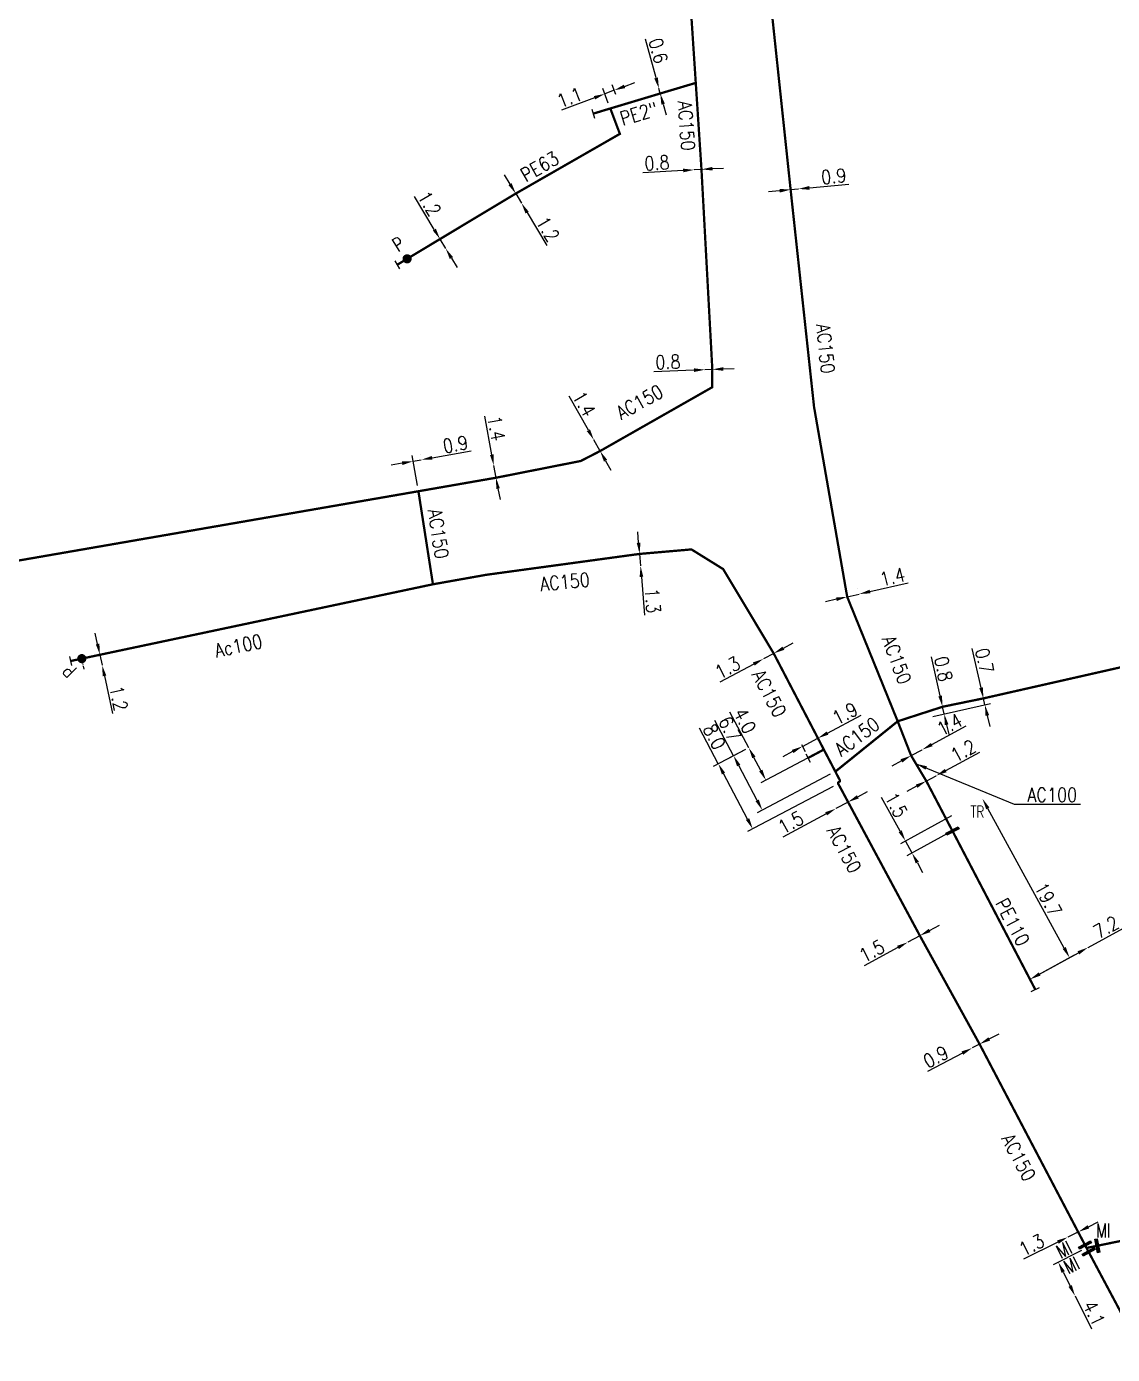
# Model space of a CAD drawing. Header units: millimetres. Extents: x 101000 to 102000, y 121011 to 122007.
# Drawn here: x 101164.7 to 101282.8, y 121727.9 to 121872.2 of the extents above; entities that cross this region are included whole.
import ezdxf
from ezdxf.enums import TextEntityAlignment as Align

# ---------------------------------------------------------------- set-up
doc = ezdxf.new("R2010")
doc.units = ezdxf.units.MM
doc.header["$PDMODE"] = 34
for name, pattern in [('CENTER', [50.8, 31.75, -6.35, 6.35, -6.35]), ('L_25_AP', [2000, 1000, 1000]), ('L_25_PE', [2000, 1000, 1000])]:
    doc.linetypes.add(name, pattern=pattern)
doc.layers.get('0').update_dxf_attribs({"linetype": 'CONTINUOUS'})
doc.layers.get('Defpoints').update_dxf_attribs({"linetype": 'CONTINUOUS'})
for name, color, linetype in [('L_150', 1, 'CONTINUOUS'), ('L_300', 7, 'CONTINUOUS'), ('L_340', 7, 'CONTINUOUS')]:
    doc.layers.add(name, color=color, linetype=linetype)
doc.styles.add('G_ROMANS', font='ROMANS.SHX', dxfattribs={"width": 0.75})
doc.styles.get("Standard").update_dxf_attribs({"font": 'romans.shx', "width": 0.85})
doc.dimstyles.get("Standard").update_dxf_attribs({"dimtxt": 1.5, "dimasz": 1.2, "dimexe": 0.625, "dimexo": 0.625, "dimgap": 0.25, "dimtad": 1, "dimdec": 1, "dimzin": 0, "dimdsep": 46, "dimtxsty": 'Standard', "dimcen": -0.5, "dimadec": 0, "dimazin": 0, "dimtfac": 1, "dimtdec": 1, "dimtmove": 0, "dimatfit": 3, "dimfxl": 0, "dimtolj": 1, "dimtzin": 0, "dimarcsym": 0})

# ---------------------------------------------------------------- blocks, each defined once
blk = doc.blocks.new('*D318')
at = {"layer": 'Defpoints', "color": 0, "linetype": 'Continuous', "transparency": 16777216}
for p in [(101247.79, 121854.5), (101248.64, 121854.58), (101248.64, 121854.58)]:
    blk.add_point(p, dxfattribs=at)
at = {"layer": 'L_150', "color": 0, "linetype": 'Continuous', "lineweight": -2, "transparency": 16777216}
for p, q in [((101246.6, 121854.38), (101245.4, 121854.27)), ((101247.79, 121854.5), (101248.64, 121854.58)), ((101249.83, 121854.69), (101254.12, 121855.1))]:
    blk.add_line(p, q, dxfattribs=at)
at = {"layer": 'L_150', "color": 0, "linetype": 'Continuous', "transparency": 16777216}
for points in [[(101246.58, 121854.58), (101246.62, 121854.18), (101247.79, 121854.5)], [(101249.81, 121854.89), (101249.85, 121854.49), (101248.64, 121854.58)]]:
    blk.add_solid(points, dxfattribs=at)
at = {"layer": 'L_150', "color": 0, "linetype": 'Continuous', "transparency": 16777216, "insert": (101252.48, 121855.95), "char_height": 1.5, "attachment_point": 5, "rotation": 5.5003}
blk.add_mtext('\\A1;0.9', dxfattribs=at)
blk = doc.blocks.new('*D319')
at = {"layer": 'Defpoints', "color": 0, "linetype": 'Continuous', "transparency": 16777216}
for p in [(101253.94, 121810.25), (101255.25, 121810.55), (101255.25, 121810.55)]:
    blk.add_point(p, dxfattribs=at)
at = {"layer": 'L_150', "color": 0, "linetype": 'Continuous', "lineweight": -2, "transparency": 16777216}
for p, q in [((101253.8, 121810.86), (101253.8, 121810.86)), ((101255.11, 121811.16), (101255.11, 121811.16)), ((101256.42, 121810.82), (101260.56, 121811.78)), ((101252.77, 121809.98), (101251.6, 121809.71)), ((101253.94, 121810.25), (101255.25, 121810.55))]:
    blk.add_line(p, q, dxfattribs=at)
at = {"layer": 'L_150', "color": 0, "linetype": 'Continuous', "transparency": 16777216}
for points in [[(101256.38, 121811.02), (101256.47, 121810.63), (101255.25, 121810.55)], [(101252.72, 121810.17), (101252.81, 121809.79), (101253.94, 121810.25)]]:
    blk.add_solid(points, dxfattribs=at)
at = {"layer": 'L_150', "color": 0, "linetype": 'Continuous', "transparency": 16777216, "insert": (101258.85, 121812.41), "char_height": 1.5, "attachment_point": 5, "rotation": 13.0195}
blk.add_mtext('\\A1;1.4', dxfattribs=at)
blk = doc.blocks.new('*D320')
at = {"layer": 'Defpoints', "color": 0, "linetype": 'Continuous', "transparency": 16777216}
for p in [(101262.08, 121793.63), (101262.08, 121793.63), (101260.89, 121792.99)]:
    blk.add_point(p, dxfattribs=at)
at = {"layer": 'L_150', "color": 0, "linetype": 'Continuous', "lineweight": -2, "transparency": 16777216}
for p, q in [((101263.14, 121794.2), (101266.88, 121796.21)), ((101260.89, 121792.99), (101262.08, 121793.63)), ((101259.84, 121792.42), (101258.78, 121791.85))]:
    blk.add_line(p, q, dxfattribs=at)
at = {"layer": 'L_150', "color": 0, "linetype": 'Continuous', "transparency": 16777216}
for points in [[(101263.05, 121794.37), (101263.23, 121794.02), (101262.08, 121793.63)], [(101259.74, 121792.6), (101259.93, 121792.24), (101260.89, 121792.99)]]:
    blk.add_solid(points, dxfattribs=at)
at = {"layer": 'L_150', "color": 0, "linetype": 'Continuous', "transparency": 16777216, "insert": (101265.07, 121796.37), "char_height": 1.5, "attachment_point": 5, "rotation": 28.2313}
blk.add_mtext('\\A1;1.4', dxfattribs=at)
blk = doc.blocks.new('*D322')
at = {"layer": 'Defpoints', "color": 0, "linetype": 'Continuous', "transparency": 16777216}
for p in [(101238.48, 121834.93), (101238.48, 121834.93), (101239.28, 121834.96)]:
    blk.add_point(p, dxfattribs=at)
at = {"layer": 'L_150', "color": 0, "linetype": 'Continuous', "lineweight": -2, "transparency": 16777216}
for p, q in [((101238.45, 121835.55), (101238.45, 121835.55)), ((101239.25, 121835.59), (101239.25, 121835.59)), ((101237.28, 121834.88), (101232.91, 121834.7)), ((101239.28, 121834.96), (101238.48, 121834.93)), ((101240.47, 121835.01), (101241.67, 121835.06))]:
    blk.add_line(p, q, dxfattribs=at)
at = {"layer": 'L_150', "color": 0, "linetype": 'Continuous', "transparency": 16777216}
for points in [[(101237.27, 121835.08), (101237.28, 121834.68), (101238.48, 121834.93)], [(101240.47, 121835.21), (101240.48, 121834.81), (101239.28, 121834.96)]]:
    blk.add_solid(points, dxfattribs=at)
at = {"layer": 'L_150', "color": 0, "linetype": 'Continuous', "transparency": 16777216, "insert": (101234.45, 121835.77), "char_height": 1.5, "attachment_point": 5, "rotation": 2.3123}
blk.add_mtext('\\A1;0.8', dxfattribs=at)
blk = doc.blocks.new('*D323')
at = {"layer": 'Defpoints', "color": 0, "linetype": 'Continuous', "transparency": 16777216}
for p in [(101245.95, 121804.1), (101244.85, 121803.51), (101244.85, 121803.51)]:
    blk.add_point(p, dxfattribs=at)
at = {"layer": 'L_150', "color": 0, "linetype": 'Continuous', "lineweight": -2, "transparency": 16777216}
for p, q in [((101247.01, 121804.66), (101248.06, 121805.23)), ((101245.95, 121804.1), (101244.85, 121803.51)), ((101243.79, 121802.94), (101240.09, 121800.97))]:
    blk.add_line(p, q, dxfattribs=at)
at = {"layer": 'L_150', "color": 0, "linetype": 'Continuous', "transparency": 16777216}
for points in [[(101246.91, 121804.84), (101247.1, 121804.49), (101245.95, 121804.1)], [(101243.69, 121803.12), (101243.88, 121802.77), (101244.85, 121803.51)]]:
    blk.add_solid(points, dxfattribs=at)
at = {"layer": 'L_150', "color": 0, "linetype": 'Continuous', "transparency": 16777216, "insert": (101240.94, 121802.55), "char_height": 1.5, "attachment_point": 5, "rotation": 28.1522}
blk.add_mtext('\\A1;1.3', dxfattribs=at)
blk = doc.blocks.new('*D324')
at = {"layer": 'Defpoints', "color": 0, "linetype": 'Continuous', "transparency": 16777216}
for p in [(101231.37, 121814.91), (101231.48, 121813.62), (101231.48, 121813.62)]:
    blk.add_point(p, dxfattribs=at)
at = {"layer": 'L_150', "color": 0, "linetype": 'Continuous', "lineweight": -2, "transparency": 16777216}
for p, q in [((101231.27, 121816.11), (101231.17, 121817.31)), ((101231.37, 121814.91), (101231.48, 121813.62)), ((101231.58, 121812.42), (101231.92, 121808.25))]:
    blk.add_line(p, q, dxfattribs=at)
at = {"layer": 'L_150', "color": 0, "linetype": 'Continuous', "transparency": 16777216}
for points in [[(101231.47, 121816.13), (101231.07, 121816.09), (101231.37, 121814.91)], [(101231.77, 121812.44), (101231.38, 121812.41), (101231.48, 121813.62)]]:
    blk.add_solid(points, dxfattribs=at)
at = {"layer": 'L_150', "color": 0, "linetype": 'Continuous', "transparency": 16777216, "insert": (101232.8, 121809.82), "char_height": 1.5, "attachment_point": 5, "rotation": 274.7579}
blk.add_mtext('\\A1;1.3', dxfattribs=at)
blk = doc.blocks.new('*D325')
at = {"layer": 'Defpoints', "color": 0, "linetype": 'Continuous', "transparency": 16777216}
for p in [(101215.52, 121824.51), (101215.52, 121824.51), (101215.77, 121823.19)]:
    blk.add_point(p, dxfattribs=at)
at = {"layer": 'L_150', "color": 0, "linetype": 'Continuous', "lineweight": -2, "transparency": 16777216}
for p, q in [((101215.31, 121825.69), (101214.54, 121829.87)), ((101215.77, 121823.19), (101215.52, 121824.51)), ((101215.98, 121822.01), (101216.2, 121820.83))]:
    blk.add_line(p, q, dxfattribs=at)
at = {"layer": 'L_150', "color": 0, "linetype": 'Continuous', "transparency": 16777216}
for points in [[(101215.5, 121825.73), (101215.11, 121825.66), (101215.52, 121824.51)], [(101216.18, 121822.04), (101215.79, 121821.97), (101215.77, 121823.19)]]:
    blk.add_solid(points, dxfattribs=at)
at = {"layer": 'L_150', "color": 0, "linetype": 'Continuous', "transparency": 16777216, "insert": (101215.8, 121828.56), "char_height": 1.5, "attachment_point": 5, "rotation": 280.4162}
blk.add_mtext('\\A1;1.4', dxfattribs=at)
blk = doc.blocks.new('*D326')
at = {"layer": 'Defpoints', "color": 0, "linetype": 'Continuous', "transparency": 16777216}
for p in [(101217.91, 121854.07), (101218.53, 121853.04), (101218.53, 121853.04)]:
    blk.add_point(p, dxfattribs=at)
at = {"layer": 'L_150', "color": 0, "linetype": 'Continuous', "lineweight": -2, "transparency": 16777216}
for p, q in [((101217.29, 121855.1), (101216.67, 121856.12)), ((101217.91, 121854.07), (101218.53, 121853.04)), ((101219.14, 121852.01), (101221.3, 121848.42))]:
    blk.add_line(p, q, dxfattribs=at)
at = {"layer": 'L_150', "color": 0, "linetype": 'Continuous', "transparency": 16777216}
for points in [[(101217.46, 121855.2), (101217.12, 121854.99), (101217.91, 121854.07)], [(101219.32, 121852.11), (101218.97, 121851.91), (101218.53, 121853.04)]]:
    blk.add_solid(points, dxfattribs=at)
at = {"layer": 'L_150', "color": 0, "linetype": 'Continuous', "transparency": 16777216, "insert": (101221.39, 121850.21), "char_height": 1.5, "attachment_point": 5, "rotation": 300.986}
blk.add_mtext('\\A1;1.2', dxfattribs=at)
blk = doc.blocks.new('*D327')
at = {"layer": 'Defpoints', "color": 0, "linetype": 'Continuous', "transparency": 16777216}
for p in [(101209.68, 121849.13), (101210.3, 121848.1), (101210.3, 121848.1)]:
    blk.add_point(p, dxfattribs=at)
at = {"layer": 'L_150', "color": 0, "linetype": 'Continuous', "lineweight": -2, "transparency": 16777216}
for p, q in [((101209.06, 121850.15), (101206.91, 121853.75)), ((101210.3, 121848.1), (101209.68, 121849.13)), ((101210.92, 121847.07), (101211.53, 121846.04))]:
    blk.add_line(p, q, dxfattribs=at)
at = {"layer": 'L_150', "color": 0, "linetype": 'Continuous', "transparency": 16777216}
for points in [[(101209.23, 121850.26), (101208.89, 121850.05), (101209.68, 121849.13)], [(101211.09, 121847.17), (101210.74, 121846.96), (101210.3, 121848.1)]]:
    blk.add_solid(points, dxfattribs=at)
at = {"layer": 'L_150', "color": 0, "linetype": 'Continuous', "transparency": 16777216, "insert": (101208.53, 121852.98), "char_height": 1.5, "attachment_point": 5, "rotation": 300.9815}
blk.add_mtext('\\A1;1.2', dxfattribs=at)
blk = doc.blocks.new('L_340_07')
at = {"color": 0, "linetype": 'Continuous', "const_width": 0.25, "flags": 128}
blk.add_lwpolyline([(0, 0), (1.25, 0)], dxfattribs=at)
at = {"color": 0, "linetype": 'Continuous', "flags": 128}
blk.add_lwpolyline([(1.25, -0.5), (1.25, 0.5)], dxfattribs=at)
at = {"color": 0, "linetype": 'Continuous', "style": 'G_ROMANS', "width": 0.75, "flags": 3}
for tag, p in [('DEF_LEG', (0.72, -3.47)), ('DEF_COUP', (0.72, -5.97)), ('DEF_TYPE', (0.72, -8.47))]:
    blk.add_attdef(tag, text='', height=1.2, dxfattribs=at).set_placement(p, align=Align.MIDDLE)
blk = doc.blocks.new('*D328')
at = {"layer": 'Defpoints', "color": 0, "linetype": 'Continuous', "transparency": 16777216}
for p in [(101228.62, 121865.3), (101229.01, 121864.26), (101228.19, 121863.32)]:
    blk.add_point(p, dxfattribs=at)
at = {"layer": 'L_340', "color": 0, "linetype": 'Continuous', "lineweight": -2, "transparency": 16777216}
for p, q in [((101228.79, 121864.85), (101228.4, 121865.88)), ((101229.74, 121865.72), (101230.86, 121866.15)), ((101226.47, 121864.48), (101222.89, 121863.13)), ((101227.97, 121863.91), (101227.37, 121865.49)), ((101228.62, 121865.3), (101227.59, 121864.91))]:
    blk.add_line(p, q, dxfattribs=at)
at = {"layer": 'L_340', "color": 0, "linetype": 'Continuous', "transparency": 16777216}
for points in [[(101229.67, 121865.91), (101229.81, 121865.53), (101228.62, 121865.3)], [(101226.4, 121864.67), (101226.54, 121864.3), (101227.59, 121864.91)]]:
    blk.add_solid(points, dxfattribs=at)
at = {"layer": 'L_340', "color": 0, "linetype": 'Continuous', "transparency": 16777216, "insert": (101223.76, 121864.53), "char_height": 1.5, "attachment_point": 5, "rotation": 20.7086}
blk.add_mtext('\\A1;1.1', dxfattribs=at)
blk = doc.blocks.new('*D329')
at = {"layer": 'Defpoints', "color": 0, "linetype": 'Continuous', "transparency": 16777216}
for p in [(101233.48, 121865.48), (101233.48, 121865.48), (101233.62, 121864.95)]:
    blk.add_point(p, dxfattribs=at)
at = {"layer": 'L_150', "color": 0, "linetype": 'Continuous', "lineweight": -2, "transparency": 16777216}
for p, q in [((101233.16, 121866.64), (101232.02, 121870.86)), ((101233.62, 121864.95), (101233.48, 121865.48)), ((101233.93, 121863.79), (101234.25, 121862.63))]:
    blk.add_line(p, q, dxfattribs=at)
at = {"layer": 'L_150', "color": 0, "linetype": 'Continuous', "transparency": 16777216}
for points in [[(101233.36, 121866.69), (101232.97, 121866.58), (101233.48, 121865.48)], [(101234.12, 121863.84), (101233.74, 121863.74), (101233.62, 121864.95)]]:
    blk.add_solid(points, dxfattribs=at)
at = {"layer": 'L_150', "color": 0, "linetype": 'Continuous', "transparency": 16777216, "insert": (101233.4, 121869.59), "char_height": 1.5, "attachment_point": 5, "rotation": 285.1286}
blk.add_mtext('\\A1;0.6', dxfattribs=at)
blk = doc.blocks.new('L_300_12')
at = {"color": 0, "linetype": 'Continuous', "const_width": 0.497, "flags": 128}
blk.add_lwpolyline([(-0.25, 0, 1), (0.25, 0, 1)], format="xyb", close=True, dxfattribs=at)
at = {"color": 0, "linetype": 'Continuous', "style": 'G_ROMANS', "width": 0.75}
blk.add_text('P', height=1.5, dxfattribs=at).set_placement((0, 1.85), align=Align.MIDDLE)
at = {"color": 0, "linetype": 'Continuous', "style": 'G_ROMANS', "width": 0.75, "flags": 3}
for tag, p in [('DEF_LEG', (0, -5)), ('DEF_COUP', (0, -7.5)), ('DEF_TYPE', (0, -10))]:
    blk.add_attdef(tag, text='', height=1.2, dxfattribs=at).set_placement(p, align=Align.MIDDLE)
blk = doc.blocks.new('*D53')
at = {"layer": 'Defpoints', "color": 0, "linetype": 'Continuous', "transparency": 16777216}
for p in [(101268.75, 121799.2), (101268.91, 121798.51), (101262.63, 121797.11)]:
    blk.add_point(p, dxfattribs=at)
at = {"layer": 'L_150', "color": 0, "linetype": 'Continuous', "lineweight": -2, "transparency": 16777216}
for p, q in [((101268.49, 121800.37), (101267.54, 121804.63)), ((101263.24, 121797.24), (101269.52, 121798.65)), ((101268.91, 121798.51), (101268.75, 121799.2)), ((101269.17, 121797.34), (101269.43, 121796.17))]:
    blk.add_line(p, q, dxfattribs=at)
at = {"layer": 'L_150', "color": 0, "linetype": 'Continuous', "transparency": 16777216}
for points in [[(101268.69, 121800.41), (101268.3, 121800.32), (101268.75, 121799.2)], [(101269.37, 121797.39), (101268.98, 121797.3), (101268.91, 121798.51)]]:
    blk.add_solid(points, dxfattribs=at)
at = {"layer": 'L_150', "color": 0, "linetype": 'Continuous', "transparency": 16777216, "insert": (101268.86, 121803.3), "char_height": 1.5, "attachment_point": 5, "rotation": 282.6358}
blk.add_mtext('\\A1;0.7', dxfattribs=at)
blk = doc.blocks.new('*D54')
at = {"layer": 'Defpoints', "color": 0, "linetype": 'Continuous', "transparency": 16777216}
for p in [(101279.96, 121739.48), (101276.88, 121737.94), (101278.71, 121734.27)]:
    blk.add_point(p, dxfattribs=at)
at = {"layer": 'L_150', "color": 0, "linetype": 'Continuous', "lineweight": -2, "transparency": 16777216}
for p, q in [((101279.41, 121739.2), (101276.32, 121737.66)), ((101277.42, 121736.87), (101278.18, 121735.35)), ((101278.71, 121734.27), (101280.51, 121730.69))]:
    blk.add_line(p, q, dxfattribs=at)
at = {"layer": 'L_150', "color": 0, "linetype": 'Continuous', "transparency": 16777216}
for points in [[(101277.6, 121736.96), (101277.24, 121736.78), (101276.88, 121737.94)], [(101278.36, 121735.44), (101278, 121735.26), (101278.71, 121734.27)]]:
    blk.add_solid(points, dxfattribs=at)
at = {"layer": 'L_150', "color": 0, "linetype": 'Continuous', "transparency": 16777216, "insert": (101280.77, 121732.39), "char_height": 1.5, "attachment_point": 5, "rotation": 296.5745}
blk.add_mtext('\\A1;4.1', dxfattribs=at)
blk = doc.blocks.new('L_340_16')
at = {"linetype": 'Continuous'}
blk.add_hatch(color=0, dxfattribs=at).paths.add_polyline_path([(0.125, 0.75), (-0.125, 0.75), (-0.125, -0.75), (0.125, -0.75)])
at = {"color": 0, "linetype": 'Continuous'}
blk.add_lwpolyline([(-0.125, 0.75), (0.125, 0.75), (0.125, -0.75), (-0.125, -0.75)], close=True, dxfattribs=at)
at = {"color": 0, "linetype": 'Continuous', "width": 0.75}
for tag, height, flags, p in [('MI', 1.5, 8, (0, 3)), ('DEF_LEG', 1.2, 3, (0, -5)), ('DEF_COUP', 1.2, 3, (0, -7.5)), ('DEF_TYPE', 1.2, 3, (0, -10))]:
    blk.add_attdef(tag, text='', height=height, dxfattribs=dict(at, flags=flags)).set_placement(p, align=Align.MIDDLE)
blk = doc.blocks.new('*D55')
at = {"layer": 'Defpoints', "color": 0, "linetype": 'Continuous', "transparency": 16777216}
for p in [(101252.96, 121789.95), (101254.03, 121787.94), (101252.71, 121787.23)]:
    blk.add_point(p, dxfattribs=at)
at = {"layer": 'L_150', "color": 0, "linetype": 'Continuous', "lineweight": -2, "transparency": 16777216}
for p, q in [((101253.25, 121789.39), (101254.33, 121787.39)), ((101254.03, 121787.94), (101252.71, 121787.23)), ((101255.09, 121788.51), (101256.15, 121789.08)), ((101251.66, 121786.66), (101246.96, 121784.14))]:
    blk.add_line(p, q, dxfattribs=at)
at = {"layer": 'L_150', "color": 0, "linetype": 'Continuous', "transparency": 16777216}
for points in [[(101255, 121788.69), (101255.19, 121788.33), (101254.03, 121787.94)], [(101251.56, 121786.84), (101251.75, 121786.49), (101252.71, 121787.23)]]:
    blk.add_solid(points, dxfattribs=at)
at = {"layer": 'L_150', "color": 0, "linetype": 'Continuous', "transparency": 16777216, "insert": (101247.81, 121785.73), "char_height": 1.5, "attachment_point": 5, "rotation": 28.2531}
blk.add_mtext('\\A1;1.5', dxfattribs=at)
blk = doc.blocks.new('*D56')
at = {"layer": 'Defpoints', "color": 0, "linetype": 'Continuous', "transparency": 16777216}
for p in [(101248.67, 121794.75), (101250.75, 121794.88), (101251.4, 121793.65)]:
    blk.add_point(p, dxfattribs=at)
at = {"layer": 'L_150', "color": 0, "linetype": 'Continuous', "lineweight": -2, "transparency": 16777216}
for p, q in [((101251.81, 121795.44), (101255.46, 121797.37)), ((101251.11, 121794.2), (101250.46, 121795.43)), ((101248.96, 121794.2), (101249.36, 121793.44)), ((101249.07, 121793.99), (101250.75, 121794.88)), ((101248.01, 121793.43), (101246.95, 121792.87))]:
    blk.add_line(p, q, dxfattribs=at)
at = {"layer": 'L_150', "color": 0, "linetype": 'Continuous', "transparency": 16777216}
for points in [[(101251.72, 121795.62), (101251.9, 121795.26), (101250.75, 121794.88)], [(101247.92, 121793.61), (101248.11, 121793.26), (101249.07, 121793.99)]]:
    blk.add_solid(points, dxfattribs=at)
at = {"layer": 'L_150', "color": 0, "linetype": 'Continuous', "transparency": 16777216, "insert": (101253.7, 121797.57), "char_height": 1.5, "attachment_point": 5, "rotation": 27.8598}
blk.add_mtext('\\A1;1.9', dxfattribs=at)
blk = doc.blocks.new('*D57')
at = {"layer": 'Defpoints', "color": 0, "linetype": 'Continuous', "transparency": 16777216}
for p in [(101263.6, 121790.8), (101262.54, 121790.23), (101262.54, 121790.23)]:
    blk.add_point(p, dxfattribs=at)
at = {"layer": 'L_150', "color": 0, "linetype": 'Continuous', "lineweight": -2, "transparency": 16777216}
for p, q in [((101264.66, 121791.37), (101268.35, 121793.35)), ((101262.54, 121790.23), (101263.6, 121790.8)), ((101261.49, 121789.67), (101260.43, 121789.1))]:
    blk.add_line(p, q, dxfattribs=at)
at = {"layer": 'L_150', "color": 0, "linetype": 'Continuous', "transparency": 16777216}
for points in [[(101264.56, 121791.55), (101264.75, 121791.19), (101263.6, 121790.8)], [(101261.39, 121789.84), (101261.58, 121789.49), (101262.54, 121790.23)]]:
    blk.add_solid(points, dxfattribs=at)
at = {"layer": 'L_150', "color": 0, "linetype": 'Continuous', "transparency": 16777216, "insert": (101266.56, 121793.52), "char_height": 1.5, "attachment_point": 5, "rotation": 28.2313}
blk.add_mtext('\\A1;1.2', dxfattribs=at)
blk = doc.blocks.new('L_340_19')
at = {"linetype": 'Continuous'}
blk.add_hatch(color=0, dxfattribs=at).paths.add_polyline_path([(0.125, 0.75), (-0.125, 0.75), (-0.125, -0.75), (0.125, -0.75)])
at = {"color": 0, "linetype": 'Continuous'}
blk.add_lwpolyline([(-0.125, 0.75), (0.125, 0.75), (0.125, -0.75), (-0.125, -0.75)], close=True, dxfattribs=at)
at = {"color": 0, "linetype": 'Continuous', "width": 0.75}
for tag, height, flags, p in [('TR', 1.5, 8, (0, 3)), ('DEF_LEG', 1.2, 3, (0, -5)), ('DEF_COUP', 1.2, 3, (0, -7.5)), ('DEF_TYPE', 1.2, 3, (0, -10))]:
    blk.add_attdef(tag, text='', height=height, dxfattribs=dict(at, flags=flags)).set_placement(p, align=Align.MIDDLE)
blk = doc.blocks.new('*D90')
at = {"layer": 'Defpoints', "color": 0, "linetype": 'Continuous', "transparency": 16777216}
for p in [(101226.4, 121827.31), (101226.4, 121827.31), (101227.08, 121826.09)]:
    blk.add_point(p, dxfattribs=at)
at = {"layer": 'L_150', "color": 0, "linetype": 'Continuous', "lineweight": -2, "transparency": 16777216}
for p, q in [((101225.81, 121828.35), (101223.72, 121832.05)), ((101227.08, 121826.09), (101226.4, 121827.31)), ((101227.67, 121825.04), (101228.26, 121824))]:
    blk.add_line(p, q, dxfattribs=at)
at = {"layer": 'L_150', "color": 0, "linetype": 'Continuous', "transparency": 16777216}
for points in [[(101225.98, 121828.45), (101225.63, 121828.25), (101226.4, 121827.31)], [(101227.85, 121825.14), (101227.5, 121824.94), (101227.08, 121826.09)]]:
    blk.add_solid(points, dxfattribs=at)
at = {"layer": 'L_150', "color": 0, "linetype": 'Continuous', "transparency": 16777216, "insert": (101225.34, 121831.22), "char_height": 1.5, "attachment_point": 5, "rotation": 299.4417}
blk.add_mtext('\\A1;1.4', dxfattribs=at)
blk = doc.blocks.new('*D91')
at = {"layer": 'Defpoints', "color": 0, "linetype": 'Continuous', "transparency": 16777216}
for p in [(101253.94, 121810.25), (101255.25, 121810.55), (101255.25, 121810.55)]:
    blk.add_point(p, dxfattribs=at)
at = {"layer": 'L_150', "color": 0, "linetype": 'Continuous', "lineweight": -2, "transparency": 16777216}
for p, q in [((101256.42, 121810.82), (101260.56, 121811.78)), ((101252.77, 121809.98), (101251.6, 121809.71)), ((101253.94, 121810.25), (101255.25, 121810.55))]:
    blk.add_line(p, q, dxfattribs=at)
at = {"layer": 'L_150', "color": 0, "linetype": 'Continuous', "transparency": 16777216}
for points in [[(101256.38, 121811.02), (101256.47, 121810.63), (101255.25, 121810.55)], [(101252.72, 121810.17), (101252.81, 121809.79), (101253.94, 121810.25)]]:
    blk.add_solid(points, dxfattribs=at)
at = {"layer": 'L_150', "color": 0, "linetype": 'Continuous', "transparency": 16777216, "insert": (101258.85, 121812.41), "char_height": 1.5, "attachment_point": 5, "rotation": 13.0195}
blk.add_mtext('\\A1;1.4', dxfattribs=at)
blk = doc.blocks.new('*D92')
at = {"layer": 'Defpoints', "color": 0, "linetype": 'Continuous', "transparency": 16777216}
for p in [(101265.82, 121786.76), (101260.27, 121783.72), (101265.41, 121784.82)]:
    blk.add_point(p, dxfattribs=at)
at = {"layer": 'L_340', "color": 0, "linetype": 'Continuous', "lineweight": -2, "transparency": 16777216}
for p, q in [((101259.69, 121784.77), (101257.68, 121788.45)), ((101265.27, 121786.46), (101259.72, 121783.42)), ((101260.99, 121782.4), (101260.27, 121783.72)), ((101264.86, 121784.52), (101260.44, 121782.1)), ((101261.57, 121781.35), (101262.14, 121780.3))]:
    blk.add_line(p, q, dxfattribs=at)
at = {"layer": 'L_340', "color": 0, "linetype": 'Continuous', "transparency": 16777216}
for points in [[(101259.87, 121784.87), (101259.52, 121784.68), (101260.27, 121783.72)], [(101261.74, 121781.45), (101261.39, 121781.26), (101260.99, 121782.4)]]:
    blk.add_solid(points, dxfattribs=at)
at = {"layer": 'L_340', "color": 0, "linetype": 'Continuous', "transparency": 16777216, "insert": (101259.27, 121787.62), "char_height": 1.5, "attachment_point": 5, "rotation": 298.7203}
blk.add_mtext('\\A1;1.5', dxfattribs=at)
blk = doc.blocks.new('*D93')
at = {"layer": 'Defpoints', "color": 0, "linetype": 'Continuous', "transparency": 16777216}
for p in [(101268.65, 121788.31), (101268.65, 121788.31), (101273.81, 121768.68)]:
    blk.add_point(p, dxfattribs=at)
at = {"layer": 'L_340', "color": 0, "linetype": 'Continuous', "lineweight": -2, "transparency": 16777216}
for p, q in [((101277.54, 121772.08), (101269.22, 121787.26)), ((101274.36, 121768.98), (101278.66, 121771.33))]:
    blk.add_line(p, q, dxfattribs=at)
at = {"layer": 'L_340', "color": 0, "linetype": 'Continuous', "transparency": 16777216}
for points in [[(101269.4, 121787.35), (101269.05, 121787.16), (101268.65, 121788.31)], [(101277.71, 121772.18), (101277.36, 121771.99), (101278.11, 121771.03)]]:
    blk.add_solid(points, dxfattribs=at)
at = {"layer": 'L_340', "color": 0, "linetype": 'Continuous', "transparency": 16777216, "insert": (101275.79, 121777.35), "char_height": 1.5, "attachment_point": 5, "rotation": 298.7203}
blk.add_mtext('\\A1;19.7', dxfattribs=at)
blk = doc.blocks.new('*D94')
at = {"layer": 'Defpoints', "color": 0, "linetype": 'Continuous', "transparency": 16777216}
for p in [(101280.12, 121772.14), (101280.12, 121772.14), (101273.81, 121768.68)]:
    blk.add_point(p, dxfattribs=at)
at = {"layer": 'L_340', "color": 0, "linetype": 'Continuous', "lineweight": -2, "transparency": 16777216}
for p, q in [((101280.12, 121772.14), (101283.96, 121774.24)), ((101274.86, 121769.25), (101279.07, 121771.56))]:
    blk.add_line(p, q, dxfattribs=at)
at = {"layer": 'L_340', "color": 0, "linetype": 'Continuous', "transparency": 16777216}
for points in [[(101278.98, 121771.73), (101279.17, 121771.38), (101280.12, 121772.14)], [(101274.77, 121769.43), (101274.96, 121769.08), (101273.81, 121768.68)]]:
    blk.add_solid(points, dxfattribs=at)
at = {"layer": 'L_340', "color": 0, "linetype": 'Continuous', "transparency": 16777216, "insert": (101282.09, 121774.35), "char_height": 1.5, "attachment_point": 5, "rotation": 28.7203}
blk.add_mtext('\\A1;7.2', dxfattribs=at)
blk = doc.blocks.new('*D95')
at = {"layer": 'Defpoints', "color": 0, "linetype": 'Continuous', "transparency": 16777216}
for p in [(101243.24, 121793.85), (101243.45, 121793.97), (101250.79, 121793.32)]:
    blk.add_point(p, dxfattribs=at)
at = {"layer": 'L_340', "color": 0, "linetype": 'Continuous', "lineweight": -2, "transparency": 16777216}
for p, q in [((101243.24, 121793.85), (101241.19, 121797.72)), ((101242.9, 121793.67), (101242.68, 121793.56)), ((101244.54, 121791.38), (101243.8, 121792.79)), ((101250.23, 121793.03), (101244.55, 121790.02))]:
    blk.add_line(p, q, dxfattribs=at)
at = {"layer": 'L_340', "color": 0, "linetype": 'Continuous', "transparency": 16777216}
for points in [[(101243.97, 121792.89), (101243.62, 121792.7), (101243.24, 121793.85)], [(101244.72, 121791.47), (101244.37, 121791.28), (101245.1, 121790.32)]]:
    blk.add_solid(points, dxfattribs=at)
at = {"layer": 'L_340', "color": 0, "linetype": 'Continuous', "transparency": 16777216, "insert": (101242.82, 121796.78), "char_height": 1.5, "attachment_point": 5, "rotation": 297.8598}
blk.add_mtext('\\A1;4.0', dxfattribs=at)
blk = doc.blocks.new('*D96')
at = {"layer": 'Defpoints', "color": 0, "linetype": 'Continuous', "transparency": 16777216}
for p in [(101243.45, 121793.97), (101241.59, 121792.98), (101252.65, 121791.25)]:
    blk.add_point(p, dxfattribs=at)
at = {"layer": 'L_150', "color": 0, "linetype": 'Continuous', "lineweight": -2, "transparency": 16777216}
for p, q in [((101241.59, 121792.98), (101239.57, 121796.79)), ((101242.9, 121793.67), (101241.03, 121792.69)), ((101244.16, 121788.12), (101242.15, 121791.92)), ((101252.1, 121790.96), (101244.16, 121786.77))]:
    blk.add_line(p, q, dxfattribs=at)
at = {"layer": 'L_150', "color": 0, "linetype": 'Continuous', "transparency": 16777216}
for points in [[(101242.32, 121792.01), (101241.97, 121791.83), (101241.59, 121792.98)], [(101244.33, 121788.21), (101243.98, 121788.03), (101244.72, 121787.06)]]:
    blk.add_solid(points, dxfattribs=at)
at = {"layer": 'L_150', "color": 0, "linetype": 'Continuous', "transparency": 16777216, "insert": (101241.18, 121795.88), "char_height": 1.5, "attachment_point": 5, "rotation": 297.8598}
blk.add_mtext('\\A1;6.7', dxfattribs=at)
blk = doc.blocks.new('*D97')
at = {"layer": 'Defpoints', "color": 0, "linetype": 'Continuous', "transparency": 16777216}
for p in [(101243.45, 121793.97), (101239.93, 121792.11), (101252.96, 121789.94)]:
    blk.add_point(p, dxfattribs=at)
at = {"layer": 'L_150', "color": 0, "linetype": 'Continuous', "lineweight": -2, "transparency": 16777216}
for p, q in [((101239.93, 121792.11), (101237.89, 121795.97)), ((101242.9, 121793.67), (101239.38, 121791.81)), ((101243.11, 121786.09), (101240.49, 121791.05)), ((101252.41, 121789.65), (101243.12, 121784.74))]:
    blk.add_line(p, q, dxfattribs=at)
at = {"layer": 'L_150', "color": 0, "linetype": 'Continuous', "transparency": 16777216}
for points in [[(101240.67, 121791.14), (101240.32, 121790.95), (101239.93, 121792.11)], [(101243.29, 121786.19), (101242.93, 121786), (101243.67, 121785.03)]]:
    blk.add_solid(points, dxfattribs=at)
at = {"layer": 'L_150', "color": 0, "linetype": 'Continuous', "transparency": 16777216, "insert": (101239.51, 121795.04), "char_height": 1.5, "attachment_point": 5, "rotation": 297.8598}
blk.add_mtext('\\A1;8.0', dxfattribs=at)
blk = doc.blocks.new('*D98')
at = {"layer": 'Defpoints', "color": 0, "linetype": 'Continuous', "transparency": 16777216}
for p in [(101261.84, 121773.42), (101260.52, 121772.71), (101260.52, 121772.71)]:
    blk.add_point(p, dxfattribs=at)
at = {"layer": 'L_150', "color": 0, "linetype": 'Continuous', "lineweight": -2, "transparency": 16777216}
for p, q in [((101261.84, 121773.42), (101260.52, 121772.71)), ((101262.9, 121773.99), (101263.96, 121774.55)), ((101259.46, 121772.14), (101255.77, 121770.16))]:
    blk.add_line(p, q, dxfattribs=at)
at = {"layer": 'L_150', "color": 0, "linetype": 'Continuous', "transparency": 16777216}
for points in [[(101262.8, 121774.16), (101262.99, 121773.81), (101261.84, 121773.42)], [(101259.37, 121772.32), (101259.56, 121771.96), (101260.52, 121772.71)]]:
    blk.add_solid(points, dxfattribs=at)
at = {"layer": 'L_150', "color": 0, "linetype": 'Continuous', "transparency": 16777216, "insert": (101256.62, 121771.75), "char_height": 1.5, "attachment_point": 5, "rotation": 28.2531}
blk.add_mtext('\\A1;1.5', dxfattribs=at)
blk = doc.blocks.new('*D99')
at = {"layer": 'Defpoints', "color": 0, "linetype": 'Continuous', "transparency": 16777216}
for p in [(101267.53, 121761.22), (101267.53, 121761.22), (101268.33, 121761.64)]:
    blk.add_point(p, dxfattribs=at)
at = {"layer": 'L_150', "color": 0, "linetype": 'Continuous', "lineweight": -2, "transparency": 16777216}
for p, q in [((101269.39, 121762.2), (101270.45, 121762.76)), ((101266.47, 121760.66), (101262.66, 121758.65)), ((101268.33, 121761.64), (101267.53, 121761.22))]:
    blk.add_line(p, q, dxfattribs=at)
at = {"layer": 'L_150', "color": 0, "linetype": 'Continuous', "transparency": 16777216}
for points in [[(101269.3, 121762.38), (101269.48, 121762.02), (101268.33, 121761.64)], [(101266.38, 121760.84), (101266.56, 121760.48), (101267.53, 121761.22)]]:
    blk.add_solid(points, dxfattribs=at)
at = {"layer": 'L_150', "color": 0, "linetype": 'Continuous', "transparency": 16777216, "insert": (101263.57, 121760.26), "char_height": 1.5, "attachment_point": 5, "rotation": 27.8248}
blk.add_mtext('\\A1;0.9', dxfattribs=at)
blk = doc.blocks.new('*D101')
at = {"layer": 'Defpoints', "color": 0, "linetype": 'Continuous', "transparency": 16777216}
for p in [(101277.92, 121740.66), (101277.92, 121740.66), (101279.96, 121739.48)]:
    blk.add_point(p, dxfattribs=at)
at = {"layer": 'L_150', "color": 0, "linetype": 'Continuous', "lineweight": -2, "transparency": 16777216}
for p, q in [((101279.69, 121740.04), (101278.81, 121741.8)), ((101280.16, 121741.78), (101281.23, 121742.31)), ((101279.09, 121741.24), (101277.92, 121740.66)), ((101276.85, 121740.12), (101273.1, 121738.25))]:
    blk.add_line(p, q, dxfattribs=at)
at = {"layer": 'L_150', "color": 0, "linetype": 'Continuous', "transparency": 16777216}
for points in [[(101280.07, 121741.96), (101280.25, 121741.6), (101279.09, 121741.24)], [(101276.76, 121740.3), (101276.94, 121739.94), (101277.92, 121740.66)]]:
    blk.add_solid(points, dxfattribs=at)
at = {"layer": 'L_150', "color": 0, "linetype": 'Continuous', "transparency": 16777216, "insert": (101273.99, 121739.81), "char_height": 1.5, "attachment_point": 5, "rotation": 26.5745}
blk.add_mtext('\\A1;1.3', dxfattribs=at)
blk = doc.blocks.new('*D252')
at = {"layer": 'Defpoints', "color": 0, "linetype": 'Continuous', "transparency": 16777216}
for p in [(101237.3, 121856.65), (101237.3, 121856.65), (101238.1, 121856.7)]:
    blk.add_point(p, dxfattribs=at)
at = {"layer": 'L_150', "color": 0, "linetype": 'Continuous', "lineweight": -2, "transparency": 16777216}
for p, q in [((101236.11, 121856.58), (101231.74, 121856.32)), ((101238.1, 121856.7), (101237.3, 121856.65)), ((101239.3, 121856.78), (101240.5, 121856.85))]:
    blk.add_line(p, q, dxfattribs=at)
at = {"layer": 'L_150', "color": 0, "linetype": 'Continuous', "transparency": 16777216}
for points in [[(101236.09, 121856.78), (101236.12, 121856.38), (101237.3, 121856.65)], [(101239.29, 121856.97), (101239.31, 121856.58), (101238.1, 121856.7)]]:
    blk.add_solid(points, dxfattribs=at)
at = {"layer": 'L_150', "color": 0, "linetype": 'Continuous', "transparency": 16777216, "insert": (101233.26, 121857.41), "char_height": 1.5, "attachment_point": 5, "rotation": 3.4831}
blk.add_mtext('\\A1;0.8', dxfattribs=at)
blk = doc.blocks.new('*D253')
at = {"layer": 'Defpoints', "color": 0, "linetype": 'Continuous', "transparency": 16777216}
for p in [(101226.4, 121827.31), (101226.4, 121827.31), (101227.08, 121826.09)]:
    blk.add_point(p, dxfattribs=at)
at = {"layer": 'L_150', "color": 0, "linetype": 'Continuous', "lineweight": -2, "transparency": 16777216}
for p, q in [((101225.81, 121828.35), (101223.72, 121832.05)), ((101227.08, 121826.09), (101226.4, 121827.31)), ((101227.67, 121825.04), (101228.26, 121824))]:
    blk.add_line(p, q, dxfattribs=at)
at = {"layer": 'L_150', "color": 0, "linetype": 'Continuous', "transparency": 16777216}
for points in [[(101225.98, 121828.45), (101225.63, 121828.25), (101226.4, 121827.31)], [(101227.85, 121825.14), (101227.5, 121824.94), (101227.08, 121826.09)]]:
    blk.add_solid(points, dxfattribs=at)
at = {"layer": 'L_150', "color": 0, "linetype": 'Continuous', "transparency": 16777216, "insert": (101225.34, 121831.22), "char_height": 1.5, "attachment_point": 5, "rotation": 299.4417}
blk.add_mtext('\\A1;1.4', dxfattribs=at)
blk = doc.blocks.new('*D254')
at = {"layer": 'Defpoints', "color": 0, "linetype": 'Continuous', "transparency": 16777216}
for p in [(101207.63, 121825.14), (101207.63, 121825.14), (101207.33, 121821.72)]:
    blk.add_point(p, dxfattribs=at)
at = {"layer": 'L_150', "color": 0, "linetype": 'Continuous', "lineweight": -2, "transparency": 16777216}
for p, q in [((101207.22, 121822.33), (101206.64, 121825.6)), ((101207.52, 121825.75), (101207.52, 121825.75)), ((101208.81, 121825.35), (101213.06, 121826.11)), ((101205.57, 121824.77), (101204.38, 121824.56)), ((101206.75, 121824.98), (101207.63, 121825.14))]:
    blk.add_line(p, q, dxfattribs=at)
at = {"layer": 'L_150', "color": 0, "linetype": 'Continuous', "transparency": 16777216}
for points in [[(101208.78, 121825.55), (101208.85, 121825.15), (101207.63, 121825.14)], [(101205.53, 121824.97), (101205.6, 121824.57), (101206.75, 121824.98)]]:
    blk.add_solid(points, dxfattribs=at)
at = {"layer": 'L_150', "color": 0, "linetype": 'Continuous', "transparency": 16777216, "insert": (101211.35, 121826.82), "char_height": 1.5, "attachment_point": 5, "rotation": 10.1398}
blk.add_mtext('\\A1;0.9', dxfattribs=at)
blk = doc.blocks.new('*D434')
at = {"layer": 'Defpoints', "color": 0, "linetype": 'Continuous', "transparency": 16777216}
for p in [(101172.71, 121803.95), (101172.95, 121802.82), (101172.95, 121802.82)]:
    blk.add_point(p, dxfattribs=at)
at = {"layer": 'L_150', "color": 0, "linetype": 'Continuous', "lineweight": -2, "transparency": 16777216}
for p, q in [((101172.46, 121805.12), (101172.2, 121806.29)), ((101172.71, 121803.95), (101172.95, 121802.82)), ((101173.2, 121801.65), (101174.08, 121797.55))]:
    blk.add_line(p, q, dxfattribs=at)
at = {"layer": 'L_150', "color": 0, "linetype": 'Continuous', "transparency": 16777216}
for points in [[(101172.65, 121805.16), (101172.26, 121805.08), (101172.71, 121803.95)], [(101173.4, 121801.69), (101173.01, 121801.61), (101172.95, 121802.82)]]:
    blk.add_solid(points, dxfattribs=at)
at = {"layer": 'L_150', "color": 0, "linetype": 'Continuous', "transparency": 16777216, "insert": (101174.75, 121799.22), "char_height": 1.5, "attachment_point": 5, "rotation": 282.1144}
blk.add_mtext('\\A1;1.2', dxfattribs=at)
blk = doc.blocks.new('*D418')
at = {"layer": 'Defpoints', "color": 0, "linetype": 'Continuous', "transparency": 16777216}
for p in [(101264.31, 121798.3), (101264.49, 121797.52), (101264.49, 121797.52)]:
    blk.add_point(p, dxfattribs=at)
at = {"layer": 'L_150', "color": 0, "linetype": 'Continuous', "lineweight": -2, "transparency": 16777216}
for p, q in [((101264.05, 121799.47), (101263.09, 121803.74)), ((101264.49, 121797.52), (101264.31, 121798.3)), ((101264.75, 121796.35), (101265.01, 121795.18))]:
    blk.add_line(p, q, dxfattribs=at)
at = {"layer": 'L_150', "color": 0, "linetype": 'Continuous', "transparency": 16777216}
for points in [[(101264.24, 121799.52), (101263.85, 121799.43), (101264.31, 121798.3)], [(101264.94, 121796.39), (101264.55, 121796.31), (101264.49, 121797.52)]]:
    blk.add_solid(points, dxfattribs=at)
at = {"layer": 'L_150', "color": 0, "linetype": 'Continuous', "transparency": 16777216, "insert": (101264.41, 121802.41), "char_height": 1.5, "attachment_point": 5, "rotation": 282.6358}
blk.add_mtext('\\A1;0.8', dxfattribs=at)

msp = doc.modelspace()

# ---------------------------------------------------------------- linework, layer by layer
at = {"layer": 'L_150', "linetype": 'L_25_AP', "const_width": 0.25, "flags": 128}
for points in [[(101082.12, 121786.52), (101082.69, 121786.72), (101082.88, 121786.78), (101100.18, 121792.89), (101108.39, 121795.66), (101128.14, 121801.99), (101137.96, 121806.43), (101146.95, 121809.96), (101160.11, 121813.54), (101207.33, 121821.72), (101215.77, 121823.19), (101215.77, 121823.19), (101224.98, 121825.01), (101227.08, 121826.09), (101239.26, 121833.02), (101239.28, 121834.96), (101238.1, 121856.7), (101237.48, 121866.1), (101236.48, 121881.23), (101236.04, 121885.94), (101234.4, 121903.27), (101232.16, 121926.91), (101230.06, 121945.24), (101228.96, 121954.85), (101226.9, 121980.86), (101225.98, 121995.23), (101225.74, 122000)], [(101265.32, 121784.92), (101262.54, 121790.23), (101260.89, 121792.99), (101259.43, 121796.72), (101253.94, 121810.25), (101250.34, 121830.87), (101247.79, 121854.5), (101239.94, 121928.61), (101237.48, 121956.08), (101237.48, 121956.08), (101236.56, 121968.05), (101235.82, 121980.02), (101235.02, 121992), (101234.94, 122000)], [(101207.33, 121821.72), (101208.91, 121811.61)], [(101252.65, 121791.25), (101259.43, 121796.72), (101259.43, 121796.72), (101264.31, 121798.3), (101268.75, 121799.21), (101268.75, 121799.21), (101363.47, 121820.66), (101367.77, 121821.64)], [(101250.79, 121793.32), (101251.4, 121793.65)], [(101279.96, 121739.48), (101289.35, 121741.41), (101291.82, 121741.91), (101291.82, 121741.91), (101291.82, 121741.91), (101318.67, 121747.2), (101341.95, 121751.7), (101360.94, 121755.33), (101372.54, 121757.53), (101383.96, 121759.64), (101407.24, 121764.04), (101420.82, 121766.59), (101421.19, 121766.66), (101424.03, 121767.22), (101424.03, 121767.22), (101444.01, 121771.05), (101460.47, 121774.03), (101486.97, 121779.06), (101502.82, 121782.02), (101504.61, 121782.37), (101505.39, 121782.51), (101507.46, 121782.85)]]:
    msp.add_lwpolyline(points, dxfattribs=at)
at = {"layer": 'L_150', "linetype": 'L_25_PE', "const_width": 0.25, "flags": 128}
for points in [[(101237.48, 121866.1), (101233.62, 121864.95), (101228.19, 121863.32), (101227.52, 121863.12)], [(101206.1, 121846.98), (101209.68, 121849.13), (101217.91, 121854.07), (101229.23, 121860.56), (101228.19, 121863.32)], [(101265.44, 121784.7), (101273.81, 121768.68)]]:
    msp.add_lwpolyline(points, dxfattribs=at)
at = {"layer": 'L_150', "linetype": 'L_25_AP', "flags": 128}
msp.add_lwpolyline([(101355.65, 121494.99, 0.25, 0.25, 0), (101355.64, 121497.3, 0.25, 0.25, 0), (101355.63, 121499.21, 0.25, 0.25, 0), (101355.07, 121507.23, 0.25, 0.25, 0), (101354.73, 121511.5, 0.25, 0.25, 0), (101353.7, 121517.92, 0.25, 0.25, 0), (101351.62, 121530.88, 0.25, 0.25, 0), (101349.44, 121541.21, 0.25, 0.25, 0), (101348.93, 121542.93, 0.25, 0.25, 0), (101345.91, 121553.28, 0.25, 0.25, 0), (101344.4, 121557.91, 0.25, 0.25, 0), (101342.62, 121563.4, 0.25, 0.25, 0), (101339.81, 121571.41, 0.25, 0.25, 0), (101335.81, 121582.9, 0.25, 0.25, 0), (101334.02, 121588.04, 0.25, 0.25, 0), (101328.24, 121605.98, 0.25, 0.25, 0), (101317.82, 121637.62, 0.25, 0.25, 0), (101306.17, 121681.47, 0.25, 0.25, 0), (101301.43, 121697.5, 0.25, 0.25, 0), (101297.78, 121706.02, 0.25, 0.25, 0), (101295.84, 121709.67, 0.25, 0.25, 0), (101287.75, 121724.87, 0.25, 0.25, 0), (101279.96, 121739.48, 0.25, 0.25, 0), (101268.33, 121761.64, 0.25, 0.25, 0), (101261.84, 121773.42, 0.25, 0.25, 0), (101253.31, 121789.3, 0.25, 0.25, 0), (101252.96, 121789.94, 0.25, 0.25, -0.416226), (101253.01, 121790.11, 0.25, 0.25, 0), (101253.09, 121790.15, 0.25, 0.25, 0.412928), (101253.14, 121790.32, 0.25, 0.25, 0), (101252.05, 121792.41, 0.25, 0.25, 0), (101251.4, 121793.65, 0.25, 0.25, 0), (101250.98, 121794.46, 0.25, 0.25, 0), (101245.95, 121804.1, 0.25, 0.25, 0), (101240.46, 121813.26, 0.25, 0.25, 0), (101237.01, 121815.4, 0.25, 0.25, 0), (101231.37, 121814.91, 0.25, 0.25, 0), (101214.7, 121812.64, 0.25, 0.25, 0), (101214.7, 121812.64, 0.25, 0.25, 0), (101208.91, 121811.61, 0.25, 0.25, 0), (101172.71, 121803.95, 0.25, 0.25, 0), (101170.74, 121803.53, 0, 0, 0)], format="xyseb", dxfattribs=at)
at = {"layer": 'L_300', "linetype": 'CENTER', "ltscale": 0.01}
msp.add_line((101170.98, 121802.4), (101170.74, 121803.53), dxfattribs=at)

# ---------------------------------------------------------------- block references
at = {"layer": 'L_300'}
for p, rotation in [((101206.1, 121846.98), 30.98372004092011), ((101170.74, 121803.53), 134.5042216848325)]:
    msp.add_blockref('L_300_12', p, dxfattribs=dict(at, rotation=rotation))
at = {"layer": 'L_340'}
for p, rotation in [((101227.52, 121863.12), 197), ((101206.1, 121846.98), 210.9837200412669), ((101170.74, 121803.53), 191.9470126404325), ((101250.79, 121793.32), 207.8597500010769), ((101250.79, 121793.32), 207.8597500160129), ((101273.81, 121768.68), 297.4896408593312)]:
    msp.add_blockref('L_340_07', p, dxfattribs=dict(at, rotation=rotation))
ref = msp.add_blockref('L_340_19', (101265.38, 121784.81), dxfattribs=dict(at, rotation=297.5875006083861))
ref.add_attrib('TR', 'TR', dxfattribs={"layer": '0', "color": 0, "linetype": 'Continuous', "height": 1.25, "width": 0.75, "flags": 8}).set_placement((101268.09, 121786.89), align=Align.MIDDLE)
ref = msp.add_blockref('L_340_16', (101281.13, 121739.72), dxfattribs=dict(at, rotation=11.7223961736171))
ref.add_attrib('MI', 'MI', dxfattribs={"layer": '0', "color": 0, "linetype": 'Continuous', "height": 1.5, "width": 0.75, "flags": 8}).set_placement((101281.78, 121741.38), align=Align.MIDDLE)
ref = msp.add_blockref('L_340_16', (101279.79, 121739.81), dxfattribs=dict(at, rotation=298.1009401911277))
ref.add_attrib('MI', 'MI', dxfattribs={"layer": '0', "color": 0, "linetype": 'Continuous', "height": 1.5, "rotation": 26.5745, "width": 0.75, "flags": 8}).set_placement((101277.5, 121739.32), align=Align.MIDDLE)
ref = msp.add_blockref('L_340_16', (101280.19, 121739.06), dxfattribs=dict(at, rotation=298.1009401906152))
ref.add_attrib('MI', 'MI', dxfattribs={"layer": '0', "color": 0, "linetype": 'Continuous', "height": 1.5, "rotation": 26.5745, "width": 0.75, "flags": 8}).set_placement((101278.32, 121737.62), align=Align.MIDDLE)

# ---------------------------------------------------------------- texts
at = {"layer": 'L_150', "linetype": 'Continuous', "width": 0.85}
for s, rotation, p in [('PE2"', 16.6718, (101229.51, 121861.45)), ('AC150', 274.1305, (101235.53, 121864.08)), ('PE63', 29.838, (101218.99, 121855.27)), ('AC150', 275.9748, (101250.56, 121839.83)), ('AC150', 28.8558, (101229.37, 121829.46)), ('AC150', 278.8613, (101208.34, 121819.65)), ('AC150', 5.5406, (101220.63, 121810.87)), ('Ac100', 11.947, (101185.35, 121803.65)), ('AC150', 290.3157, (101257.69, 121805.67)), ('AC150', 298.1522, (101243.53, 121801.77)), ('AC150', 36.5841, (101253.29, 121792.85)), ('AC150', 298.2531, (101251.68, 121784.82))]:
    msp.add_text(s, height=1.5, rotation=rotation, dxfattribs=at).set_placement(p)
at = {"layer": 'L_150', "linetype": 'Continuous', "insert": (101273.53, 121787.98), "char_height": 1.5, "attachment_point": 7}
msp.add_mtext('AC100', dxfattribs=at)
at = {"layer": 'L_150', "linetype": 'Continuous', "char_height": 1.5, "attachment_point": 7}
for s, insert, rotation in [('PE110', (101269.99, 121776.97), 297.5486), ('AC150', (101270.65, 121751.35), 298.1009)]:
    msp.add_mtext(s, dxfattribs=dict(at, insert=insert, rotation=rotation))

# ---------------------------------------------------------------- dimensions: what is measured, and where the dimension line sits
at = {"layer": 'L_150', "linetype": 'Continuous'}
for base, p1, p2, angle, picture, middle in [((101233.48, 121865.48), (101233.62, 121864.95), (101233.48, 121865.48), 285.1286, '*D329', (101232.43, 121869.33)), ((101237.3, 121856.65), (101238.1, 121856.7), (101237.3, 121856.65), 3.4831, '*D252', (101233.32, 121856.41)), ((101248.64, 121854.58), (101247.79, 121854.5), (101248.64, 121854.58), 185.5003, '*D318', (101252.58, 121854.96)), ((101218.53, 121853.04), (101217.91, 121854.07), (101218.53, 121853.04), 120.986, '*D326', (101220.53, 121849.7)), ((101210.3, 121848.1), (101209.68, 121849.13), (101210.3, 121848.1), 120.9815, '*D327', (101207.68, 121852.46)), ((101238.48, 121834.93), (101239.28, 121834.96), (101238.48, 121834.93), 2.3123, '*D322', (101234.49, 121834.77)), ((101226.4, 121827.31), (101227.08, 121826.09), (101226.4, 121827.31), 299.4417, '*D90', (101224.47, 121830.72)), ((101226.4, 121827.31), (101227.08, 121826.09), (101226.4, 121827.31), 299.4417, '*D253', (101224.47, 121830.72)), ((101215.52, 121824.51), (101215.77, 121823.19), (101215.52, 121824.51), 280.4162, '*D325', (101214.81, 121828.37)), ((101207.63, 121825.14), (101207.33, 121821.72), (101207.63, 121825.14), 190.1398, '*D254', (101211.53, 121825.84)), ((101231.48, 121813.62), (101231.37, 121814.91), (101231.48, 121813.62), 94.7579, '*D324', (101231.8, 121809.74)), ((101255.2534, 121810.5546), (101253.9381, 121810.25047), (101255.2534, 121810.5546), 193.01953, '*D319', (101259.0775, 121811.43884)), ((101255.25, 121810.55), (101253.94, 121810.25), (101255.25, 121810.55), 193.0195, '*D91', (101259.08, 121811.44)), ((101172.9499, 121802.8217), (101172.7086, 121803.9461), (101172.9499, 121802.8217), 102.1144, '*D434', (101173.7673, 121799.0138)), ((101244.8453, 121803.5082), (101245.9474, 121804.0979), (101244.8453, 121803.5082), 28.1522, '*D323', (101241.4114, 121801.6706)), ((101268.91, 121798.51), (101268.75, 121799.2), (101262.63, 121797.11), 282.6358, '*D53', (101267.88, 121803.08)), ((101264.49, 121797.52), (101264.31, 121798.3), (101264.49, 121797.52), 102.6358, '*D418', (101263.44, 121802.19)), ((101250.75, 121794.88), (101248.67, 121794.75), (101251.4, 121793.65), 27.8598, '*D56', (101254.17, 121796.69)), ((101262.0824, 121793.6274), (101260.893, 121792.9888), (101262.0824, 121793.6274), 208.2313, '*D320', (101265.5405, 121795.4841)), ((101239.93, 121792.11), (101252.96, 121789.94), (101243.45, 121793.97), 297.8598, '*D97', (101238.63, 121794.57)), ((101241.59, 121792.98), (101252.65, 121791.25), (101243.45, 121793.97), 297.8598, '*D96', (101240.3, 121795.42)), ((101262.54, 121790.23), (101263.6, 121790.8), (101262.54, 121790.23), 208.2313, '*D57', (101267.03, 121792.64)), ((101254.03, 121787.94), (101252.71, 121787.23), (101252.96, 121789.95), 28.2531, '*D55', (101248.28, 121784.85)), ((101260.52, 121772.71), (101261.84, 121773.42), (101260.52, 121772.71), 28.2531, '*D98', (101257.09, 121770.86)), ((101267.53, 121761.22), (101268.33, 121761.64), (101267.53, 121761.22), 27.8248, '*D99', (101264.03, 121759.37)), ((101277.92, 121740.66), (101279.96, 121739.48), (101277.92, 121740.66), 26.5745, '*D101', (101274.44, 121738.92)), ((101276.88, 121737.94), (101278.71, 121734.27), (101279.96, 121739.48), 116.5745, '*D54', (101279.88, 121731.94))]:
    dim = msp.add_linear_dim(base=base, p1=p1, p2=p2, angle=angle, dimstyle='Standard', dxfattribs=at)
    dim.commit()
    dim.dimension.update_dxf_attribs({"geometry": picture, "text_midpoint": middle, "dimtype": 160})
at = {"layer": 'L_340', "linetype": 'Continuous'}
for base, p1, p2, angle, picture, middle in [((101228.62, 121865.3), (101228.19, 121863.32), (101229.01, 121864.26), 200.7086, '*D328', (101224.12, 121863.6)), ((101243.24, 121793.85), (101250.79, 121793.32), (101243.45, 121793.97), 297.8598, '*D95', (101241.93, 121796.32)), ((101260.27, 121783.72), (101265.41, 121784.82), (101265.82, 121786.76), 298.7203, '*D92', (101258.4, 121787.13)), ((101268.65, 121788.31), (101273.81, 121768.68), (101268.65, 121788.31), 298.7203, '*D93', (101274.91, 121776.87)), ((101280.12, 121772.14), (101273.81, 121768.68), (101280.12, 121772.14), 208.7203, '*D94', (101282.57, 121773.47))]:
    dim = msp.add_linear_dim(base=base, p1=p1, p2=p2, angle=angle, dimstyle='Standard', dxfattribs=at)
    dim.commit()
    dim.dimension.update_dxf_attribs({"geometry": picture, "text_midpoint": middle, "dimtype": 160})

# ---------------------------------------------------------------- leaders
at = {"layer": 'L_150', "linetype": 'Continuous', "annotation_type": 0, "has_hookline": 1, "hookline_direction": 0, "text_width": 5.77}
msp.add_leader([(101261.43, 121792.1), (101272.08, 121787.73), (101273.28, 121787.73)], dimstyle='Standard', override={"dimgap": 0.25, "dimtad": 1}, dxfattribs=at)

doc.saveas('drawing.dxf')
